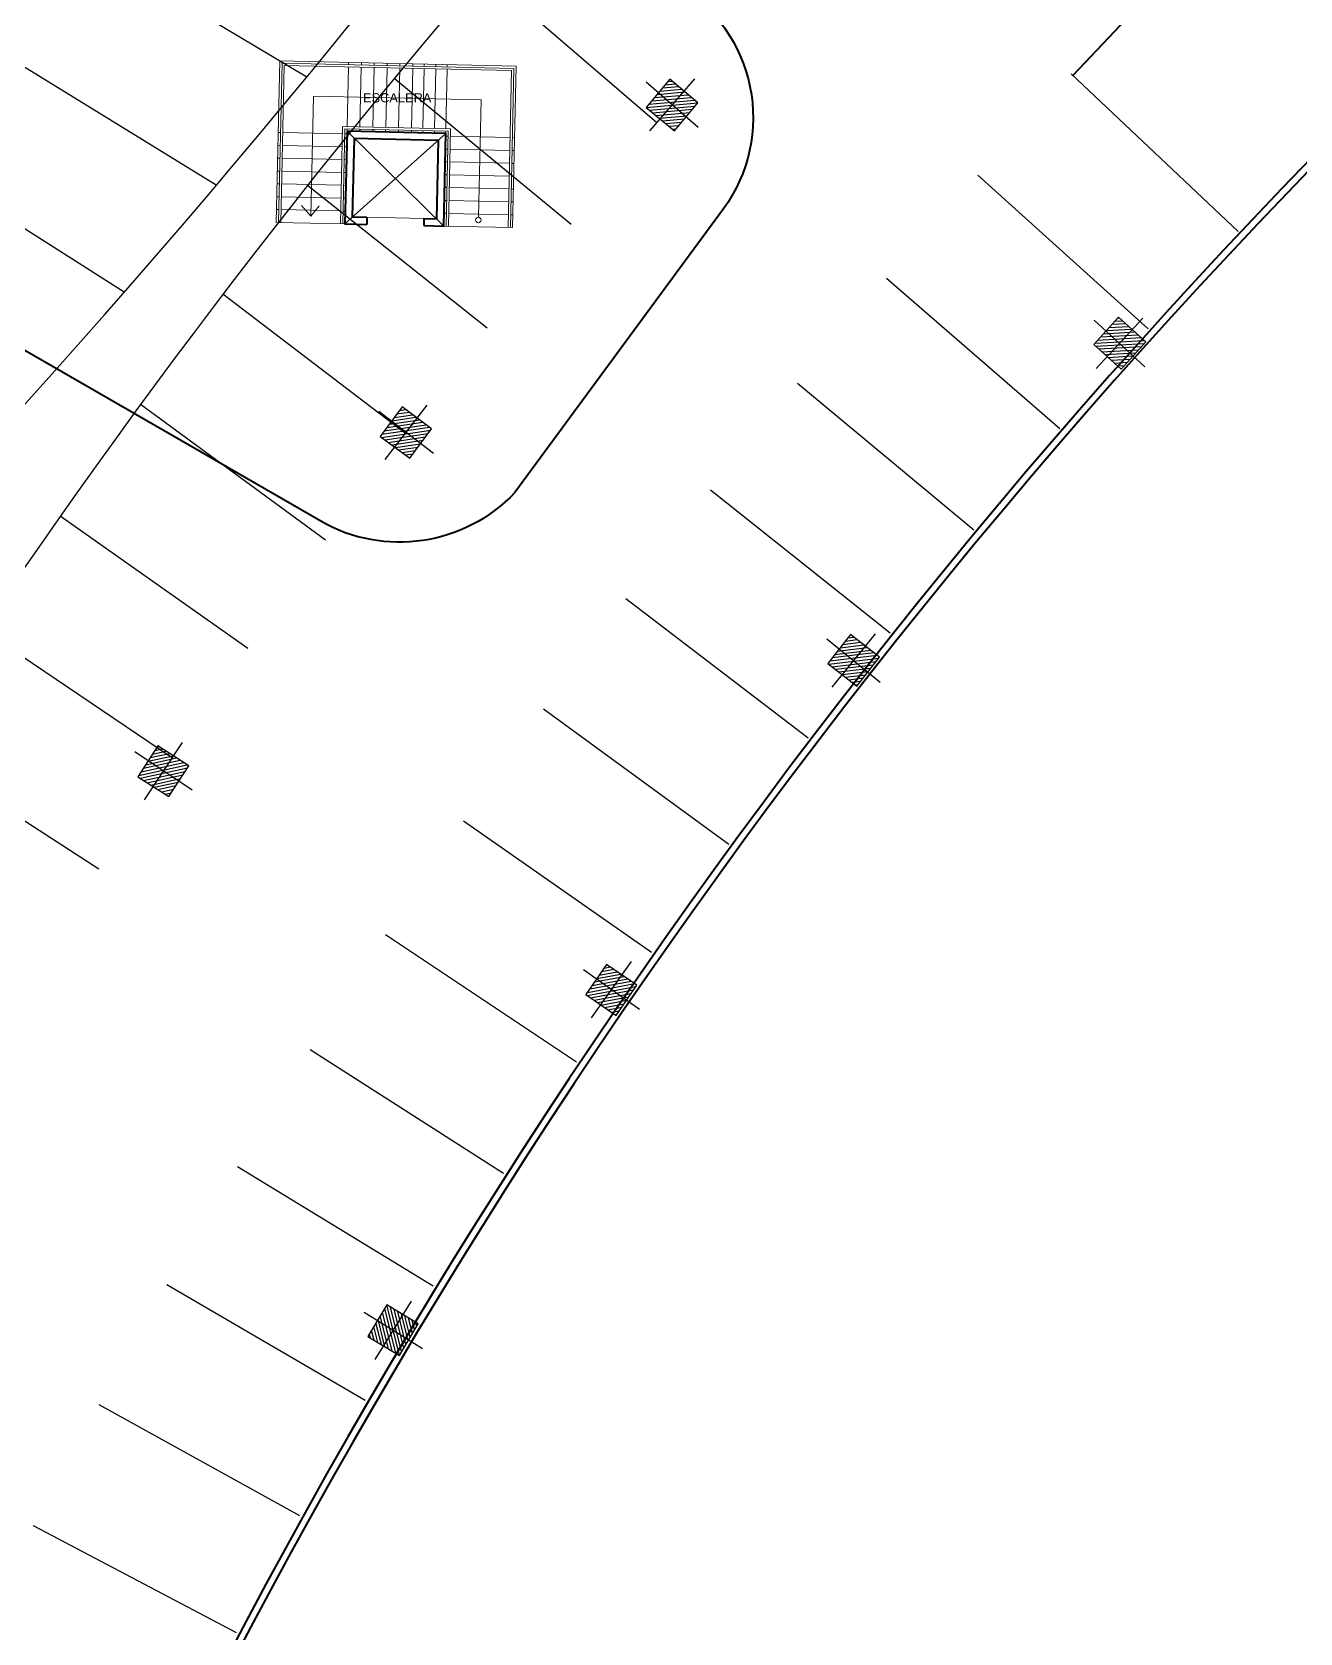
# Model space of a CAD drawing. Header units: millimetres. Extents: x -4 to 161, y -89 to 328.
# Drawn here: x 50.37 to 78, y 50.46 to 85.34 of the extents above; entities that cross this region are included whole.
import ezdxf

# ---------------------------------------------------------------- set-up
doc = ezdxf.new("R2010")
doc.units = ezdxf.units.MM
doc.layers.add('ESTRUCTURA', color=150, linetype='Continuous')
doc.layers.add('PISO', color=8, linetype='Continuous')
doc.layers.add('parcelas', color=251, linetype='Continuous', lineweight=13)
doc.layers.add('PARED', color=20, linetype='Continuous', lineweight=40)
doc.styles.add('ARIAL', font='arial.ttf')

# ---------------------------------------------------------------- blocks, each defined once
blk = doc.blocks.new('columna macroestructura')
at = {"layer": 'ESTRUCTURA'}
h = blk.add_hatch(dxfattribs=at)
h.set_pattern_fill('ANSI31', color=256, scale=0.52)
h.set_pattern_definition([(45, (0, 0), (-0.0459619408, 0.0459619408), [])])
h.paths.add_polyline_path([(1323.84, 258.769), (1324.64, 258.769), (1324.64, 259.569), (1323.84, 259.569)])
blk.add_lwpolyline([(1323.84, 258.769), (1324.64, 258.769), (1324.64, 259.569), (1323.84, 259.569)], close=True, dxfattribs=at)
blk = doc.blocks.new('columna2')
at = {"layer": 'ESTRUCTURA'}
for p, q in [((3857.871, 3573.126), (3857.871, 3571.626)), ((3857.121, 3572.376), (3858.621, 3572.376))]:
    blk.add_line(p, q, dxfattribs=at)
at = {"layer": 'ESTRUCTURA', "rotation": 0.9624720657598389}
blk.add_blockref('columna macroestructura', (2538.171, 3291.006), dxfattribs=at)
blk = doc.blocks.new('escaleras2')
at = {"layer": 'parcelas'}
for p, q in [((328.499, 3673.541), (328.421, 3670.022)), ((328.548, 3673.49), (328.471, 3670.021)), ((328.499, 3673.541), (333.651, 3673.427)), ((328.597, 3673.439), (328.521, 3670.02)), ((328.548, 3673.49), (333.6, 3673.379)), ((328.597, 3673.439), (333.549, 3673.33)), ((329.967, 3672.109), (329.996, 3673.408)), ((329.997, 3673.458), (329.998, 3673.508)), ((329.997, 3673.458), (329.998, 3673.508)), ((330.247, 3672.102), (330.276, 3673.402)), ((330.277, 3673.452), (330.278, 3673.502)), ((330.527, 3672.096), (330.556, 3673.396)), ((330.557, 3673.446), (330.558, 3673.496)), ((330.807, 3672.09), (330.836, 3673.39)), ((330.837, 3673.44), (330.838, 3673.49)), ((331.087, 3672.084), (331.116, 3673.383)), ((331.117, 3673.433), (331.118, 3673.483)), ((331.367, 3672.078), (331.396, 3673.377)), ((331.397, 3673.427), (331.398, 3673.477)), ((331.617, 3672.072), (331.646, 3673.372)), ((331.647, 3673.422), (331.648, 3673.472)), ((331.868, 3672.067), (331.897, 3673.366)), ((331.898, 3673.416), (331.899, 3673.466)), ((332.119, 3672.061), (332.148, 3673.361)), ((332.149, 3673.411), (332.15, 3673.461)), ((333.473, 3669.91), (333.549, 3673.33)), ((333.523, 3669.909), (333.6, 3673.379)), ((333.573, 3669.908), (333.651, 3673.427)), ((329.174, 3670.157), (329.232, 3672.775)), ((332.884, 3672.694), (329.232, 3672.775)), ((332.826, 3670.135), (332.884, 3672.694)), ((328.514, 3671.981), (328.464, 3671.982)), ((329.864, 3671.951), (328.564, 3671.98)), ((329.867, 3672.111), (329.821, 3669.991)), ((329.867, 3672.111), (332.22, 3672.059)), ((329.916, 3672.06), (329.87, 3669.99)), ((329.964, 3671.949), (329.914, 3671.95)), ((329.916, 3672.06), (332.169, 3672.01)), ((329.965, 3672.009), (329.92, 3669.989)), ((329.92, 3669.989), (332.118, 3671.961)), ((329.965, 3672.009), (329.966, 3672.059)), ((329.965, 3672.009), (332.118, 3671.961)), ((329.965, 3672.009), (332.073, 3669.941)), ((330.245, 3672.002), (330.246, 3672.052)), ((330.525, 3671.996), (330.526, 3672.046)), ((330.805, 3671.99), (330.806, 3672.04)), ((331.085, 3671.984), (331.086, 3672.034)), ((331.365, 3671.978), (331.366, 3672.028)), ((331.616, 3671.972), (331.617, 3672.022)), ((331.867, 3671.967), (331.868, 3672.017)), ((332.118, 3671.961), (332.073, 3669.941)), ((332.167, 3671.9), (332.117, 3671.901)), ((332.118, 3671.961), (332.119, 3672.011)), ((332.169, 3672.01), (332.123, 3669.94)), ((332.22, 3672.059), (332.173, 3669.939)), ((333.516, 3671.87), (332.217, 3671.899)), ((333.616, 3671.868), (333.566, 3671.869)), ((328.508, 3671.701), (328.458, 3671.702)), ((329.858, 3671.671), (328.558, 3671.7)), ((329.958, 3671.669), (329.908, 3671.67)), ((332.16, 3671.62), (332.11, 3671.621)), ((333.51, 3671.59), (332.21, 3671.619)), ((333.61, 3671.588), (333.56, 3671.589)), ((328.496, 3671.141), (328.446, 3671.142)), ((328.502, 3671.421), (328.452, 3671.422)), ((329.845, 3671.111), (328.546, 3671.14)), ((329.851, 3671.391), (328.552, 3671.42)), ((329.951, 3671.389), (329.901, 3671.39)), ((332.154, 3671.34), (332.104, 3671.341)), ((333.504, 3671.31), (332.204, 3671.339)), ((333.604, 3671.308), (333.554, 3671.309)), ((328.489, 3670.861), (328.439, 3670.862)), ((329.839, 3670.831), (328.539, 3670.86)), ((329.939, 3670.829), (329.889, 3670.83)), ((329.945, 3671.109), (329.895, 3671.11)), ((332.142, 3670.78), (332.092, 3670.781)), ((332.148, 3671.06), (332.098, 3671.061)), ((333.492, 3670.75), (332.192, 3670.779)), ((333.498, 3671.03), (332.198, 3671.059)), ((333.598, 3671.028), (333.548, 3671.029)), ((328.483, 3670.581), (328.433, 3670.582)), ((329.833, 3670.551), (328.533, 3670.58)), ((329.933, 3670.549), (329.883, 3670.55)), ((332.136, 3670.5), (332.086, 3670.501)), ((333.485, 3670.47), (332.186, 3670.499)), ((333.585, 3670.468), (333.535, 3670.469)), ((333.591, 3670.748), (333.542, 3670.749)), ((328.477, 3670.301), (328.427, 3670.302)), ((329.827, 3670.271), (328.527, 3670.3)), ((329.174, 3670.157), (328.976, 3670.389)), ((329.174, 3670.157), (329.354, 3670.38)), ((329.927, 3670.269), (329.877, 3670.27)), ((330.399, 3670.134), (331.639, 3670.107)), ((332.129, 3670.22), (332.079, 3670.221)), ((333.479, 3670.19), (332.179, 3670.219)), ((333.579, 3670.188), (333.529, 3670.189)), ((329.92, 3669.989), (328.421, 3670.022)), ((332.073, 3669.941), (333.573, 3669.908))]:
    blk.add_line(p, q, dxfattribs=at)
blk.add_circle((332.826, 3670.075), 0.0603, dxfattribs=at)
at = {"layer": 'PARED', "ltscale": 0.06}
for p, q in [((330.399, 3670.134), (330.399, 3669.979)), ((331.639, 3670.107), (331.639, 3669.951))]:
    blk.add_line(p, q, dxfattribs=at)
for points in [[(329.965, 3672.009), (329.92, 3669.989), (330.399, 3669.979)], [(331.639, 3669.951), (332.073, 3669.941), (332.118, 3671.961), (329.965, 3672.009)], [(331.639, 3670.107), (331.921, 3670.1), (331.959, 3671.809), (330.117, 3671.85), (330.079, 3670.141), (330.399, 3670.134)]]:
    blk.add_lwpolyline(points, dxfattribs=at)
at = {"ltscale": 0.5, "insert": (331.058, 3672.735), "char_height": 0.2, "attachment_point": 5, "rotation": 0.0001, "style": 'ARIAL'}
blk.add_mtext_dynamic_manual_height_columns('ESCALERA', width=1.54068, gutter_width=12.5, heights=[0], dxfattribs=at)

msp = doc.modelspace()

# ---------------------------------------------------------------- linework, layer by layer
at = {"layer": 'PARED'}
for points in [[(39.335, -3.204), (0.018, 0.002, -0.176206), (-1.966, 31.694), (7.257, 60.373, 0.103624), (60.276, 118.117, 0.10531), (86.145, 193.692, 0.111613), (77.576, 278.723), (85.655, 303.673, -0.173551), (105.38, 327.807), (140.463, 307.394, 0.073888), (124.717, 268.027, 0.140254), (128.137, 188.572), (95.156, 97.236, 0.214927), (39.335, -3.204, 2.062782)], [(51.614, 96.177, 0.029723), (64.698, 115.479, 0.105293), (91.257, 193.071, 0.109438), (82.994, 278.737), (90.531, 302.015, -0.154424), (105.532, 321.761), (133.494, 305.491, 0.065206), (119.707, 269.223, 0.137176), (122.692, 188.656), (90.833, 100.427, 0.041358), (73.047, 84.396)], [(46.175, 83.848), (51.287, 91.217, -0.355598), (55.245, 91.828), (64.431, 86.374, -0.442254), (65.432, 81.491), (60.888, 75.309, -0.345612), (56.658, 74.681), (46.983, 80.263, -0.437985), (46.175, 83.848, -4.94437)]]:
    msp.add_lwpolyline(points, format="xyb", dxfattribs=at)
msp.add_lwpolyline([(39.198, -3.042), (0.12, 0.144, -0.175697), (-1.823, 31.65), (7.384, 60.28, 0.103558), (60.405, 118.04, 0.10531), (86.294, 193.674, 0.111548), (77.734, 278.724), (85.797, 303.625, -0.173043), (105.381, 327.633), (140.257, 307.34, 0.073627), (124.571, 268.062, 0.140162), (127.978, 188.574), (95.03, 97.329, 0.214563)], format="xyb", close=True, dxfattribs=at)
at = {"layer": 'PISO'}
for p, q in [((56.354, 84.362), (52.008, 86.952)), ((63.985, 83.366), (60.191, 86.623)), ((54.383, 82.003), (50.076, 84.656)), ((73.012, 84.429), (76.65, 80.999)), ((62.114, 81.145), (58.259, 84.329)), ((52.379, 79.673), (48.111, 82.389)), ((60.287, 78.888), (56.371, 81.997)), ((70.977, 82.225), (74.685, 78.872)), ((68.988, 79.979), (72.765, 76.704)), ((58.504, 76.597), (54.529, 79.629)), ((67.046, 77.693), (70.891, 74.496)), ((56.766, 74.272), (52.733, 77.227)), ((65.152, 75.366), (69.063, 72.25)), ((55.073, 71.913), (50.983, 74.79)), ((63.307, 73.001), (67.282, 69.967)), ((53.426, 69.522), (49.281, 72.319)), ((61.512, 70.597), (65.549, 67.647)), ((51.825, 67.1), (47.627, 69.817)), ((59.767, 68.157), (63.864, 65.291)), ((58.073, 65.681), (62.229, 62.901)), ((56.431, 63.17), (60.644, 60.477)), ((54.842, 60.626), (59.11, 58.021)), ((53.306, 58.049), (57.627, 55.534)), ((51.823, 55.441), (56.196, 53.016)), ((50.396, 52.802), (54.818, 50.469))]:
    msp.add_line(p, q, dxfattribs=at)
for centre, radius, start, end in [((-104.864, 216.98), 208.755, 307.09039, 322.24641), ((177.945, -14.507), 155.22, 138.50526, 172.56443)]:
    msp.add_arc(centre, radius, start, end, dxfattribs=at)

# ---------------------------------------------------------------- block references
for p, rotation in [((5319.42, 253.883), 139.0546561048921), ((5319.42, 253.883), 139.0546561048921), ((-5183.79, 76.788), 317.2196988581917), ((-5183.79, 76.788), 317.2196988581917), ((5294.813, 552.29), 142.3909846851665), ((5294.813, 552.29), 142.3909846851665), ((-5178.432, -270.684), 320.9335116971769), ((-5178.432, -270.684), 320.9335116971769), ((5243.839, 907.479), 146.3740009125794), ((5243.839, 907.479), 146.3740009125794), ((5277.03, 741.88), 144.6027663627946), ((5277.03, 741.88), 144.6027663627946), ((1049.279, -5106.557), 58.06492794441012), ((1049.279, -5106.557), 58.06492794441012)]:
    msp.add_blockref('columna2', p, dxfattribs=dict(rotation=rotation))
msp.add_blockref('escaleras2', (-272.733, -3588.828))

doc.saveas('drawing.dxf')
